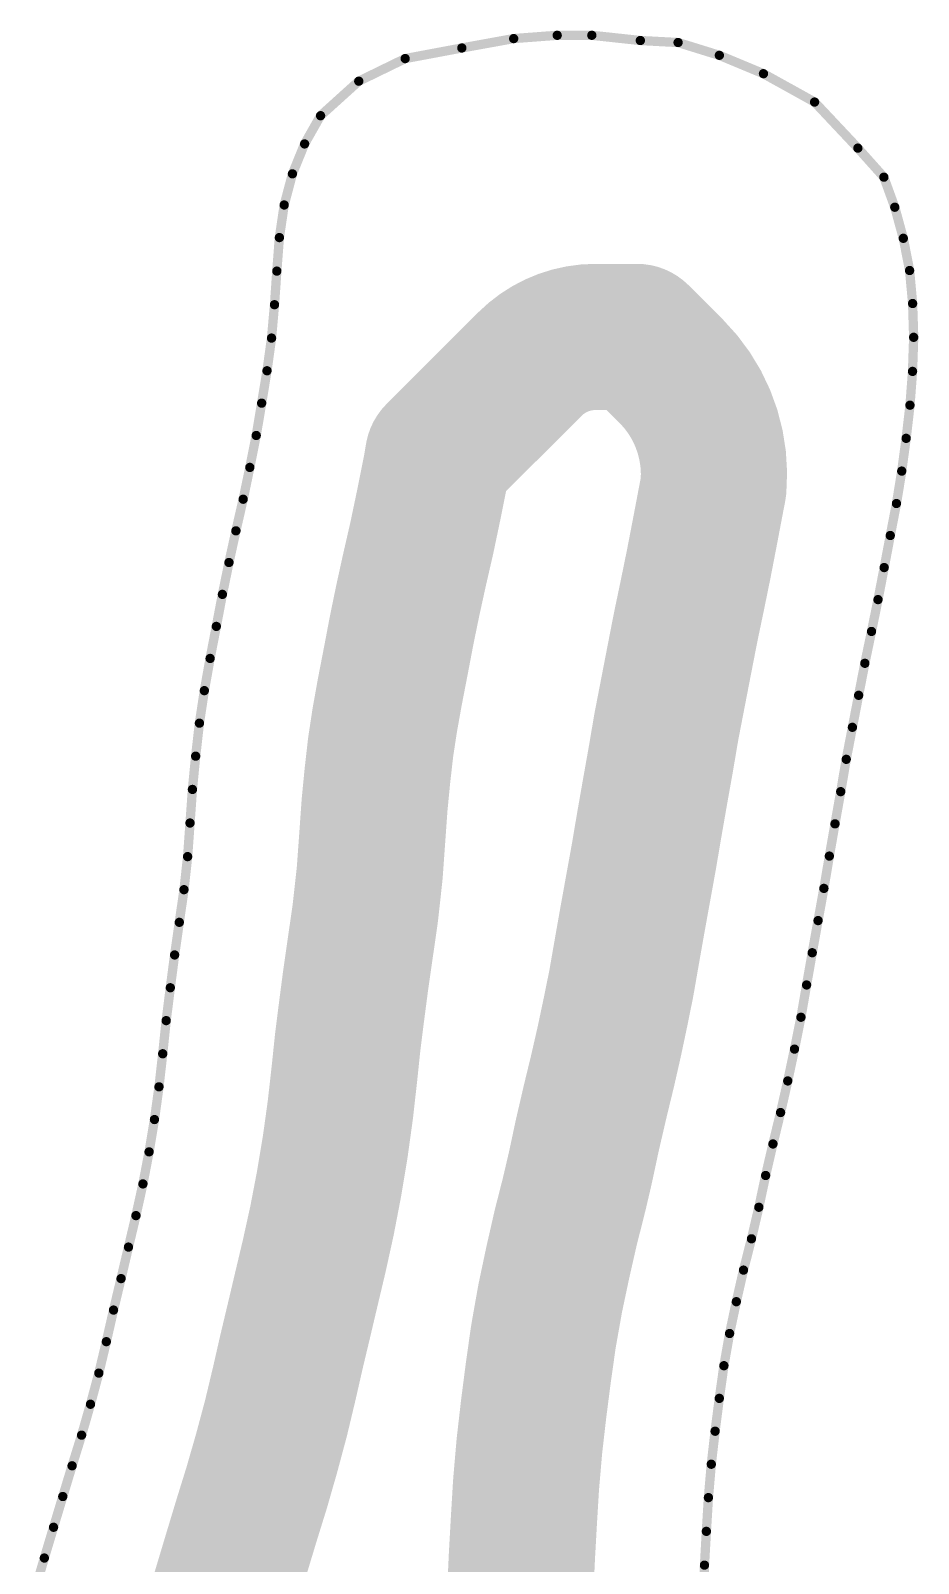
# Model space of a CAD drawing. Header units: inches. Extents: x 16 to 269, y 21 to 202.
# Drawn here: x 127.43 to 151.72, y 159.99 to 201.93 of the extents above; entities that cross this region are included whole.
import ezdxf

# ---------------------------------------------------------------- set-up
doc = ezdxf.new("R2010")
doc.units = ezdxf.units.IN
doc.layers.add('Edge-Cuts', color=9, linetype='Continuous')
doc.layers.add('F-Cu', color=1, linetype='Continuous')

msp = doc.modelspace()

# ---------------------------------------------------------------- linework, layer by layer
at = {"layer": 'Edge-Cuts', "const_width": 0.254}
for points in [[(139.2289316, 201.45473298), (140.64680278, 201.71190036)], [(140.64680278, 201.71190036), (141.83757764, 201.8017935)], [(141.83757764, 201.8017935), (142.78381146, 201.8017935)], [(142.78381146, 201.8017935), (144.11120022, 201.65885246)], [(144.11120022, 201.65885246), (145.14377626, 201.60397068)], [(145.14377626, 201.60397068), (146.2733422, 201.25351164)], [(137.67888136, 201.16394362), (139.2289316, 201.45473298)], [(146.2733422, 201.25351164), (147.47919958, 200.75094216)], [(136.40915568, 200.54566952), (137.67888136, 201.16394362)], [(135.36475086, 199.60180044), (136.40915568, 200.54566952)], [(147.47919958, 200.75094216), (148.87696412, 199.9752668)], [(148.87696412, 199.9752668), (150.06153122, 198.71503056)], [(134.9277083, 198.8291426), (135.36475086, 199.60180044)], [(134.59563886, 198.0109451), (134.9277083, 198.8291426)], [(150.06153122, 198.71503056), (150.77238832, 197.91957368)], [(134.36972618, 197.15844744), (134.59563886, 198.0109451)], [(150.77238832, 197.91957368), (151.0713387, 197.09723852)], [(134.2378443, 196.2669176), (134.36972618, 197.15844744)], [(151.0713387, 197.09723852), (151.30434814, 196.24740278)], [(134.16835498, 195.349368), (134.2378443, 196.2669176)], [(151.30434814, 196.24740278), (151.47703512, 195.3650398)], [(134.1041895, 194.4297483), (134.16835498, 195.349368)], [(151.47703512, 195.3650398), (151.55923968, 194.46197836)], [(134.02375786, 193.51663354), (134.1041895, 194.4297483)], [(151.55923968, 194.46197836), (151.58851318, 193.53821846)], [(133.8995671, 192.62184996), (134.02375786, 193.51663354)], [(151.55687494, 192.60499452), (151.58851318, 193.53821846)], [(133.75319706, 191.73623324), (133.8995671, 192.62184996)], [(151.48738562, 191.67975634), (151.55687494, 192.60499452)], [(133.60475438, 190.85150552), (133.75319706, 191.73623324)], [(151.3824125, 190.77284934), (151.48738562, 191.67975634)], [(133.4299973, 189.97771758), (133.60475438, 190.85150552)], [(151.26147294, 189.87688466), (151.3824125, 190.77284934)], [(133.24755164, 189.10718338), (133.4299973, 189.97771758)], [(151.11776228, 188.99008684), (151.26147294, 189.87688466)], [(133.04943418, 188.24285948), (133.24755164, 189.10718338)], [(150.94832904, 188.11423134), (151.11776228, 188.99008684)], [(132.85929994, 187.37557648), (133.04943418, 188.24285948)], [(150.78184982, 187.23689502), (150.94832904, 188.11423134)], [(132.67981084, 186.503564), (132.85929994, 187.37557648)], [(150.61271122, 186.36074234), (150.78184982, 187.23689502)], [(132.51303952, 185.62652232), (132.67981084, 186.503564)], [(150.4347004, 185.4881355), (150.61271122, 186.36074234)], [(132.3433091, 184.75036964), (132.51303952, 185.62652232)], [(150.25255192, 184.61730666), (150.4347004, 185.4881355)], [(132.1857021, 183.86948748), (132.3433091, 184.75036964)], [(150.08222968, 183.74174326), (150.25255192, 184.61730666)], [(132.05056648, 182.97913874), (132.1857021, 183.86948748)], [(149.91249926, 182.86588776), (150.08222968, 183.74174326)], [(131.94796064, 182.07548548), (132.05056648, 182.97913874)], [(149.74306348, 181.98973508), (149.91249926, 182.86588776)], [(131.85925114, 181.1659191), (131.94796064, 182.07548548)], [(149.59284788, 181.10559664), (149.74306348, 181.98973508)], [(131.79419666, 180.24689122), (131.85925114, 181.1659191)], [(149.4358327, 180.2244173), (149.59284788, 181.10559664)], [(131.72825572, 179.3278608), (131.79419666, 180.24689122)], [(149.28177408, 179.34205432), (149.4358327, 180.2244173)], [(131.62860644, 178.42302644), (131.72825572, 179.3278608)], [(149.1321503, 178.45791842), (149.28177408, 179.34205432)], [(131.50057012, 177.52972114), (131.62860644, 178.42302644)], [(148.97277038, 177.57762554), (149.1321503, 178.45791842)], [(131.37193944, 176.63671556), (131.50057012, 177.52972114)], [(148.8136851, 176.69733266), (148.97277038, 177.57762554)], [(131.2548429, 175.73897542), (131.37193944, 176.63671556)], [(148.65844284, 175.81526432), (148.8136851, 176.69733266)], [(131.14129474, 174.839757), (131.2548429, 175.73897542)], [(148.50497604, 174.9326067), (148.65844284, 175.81526432)], [(131.04667212, 173.93285254), (131.14129474, 174.839757)], [(148.32814886, 174.05970776), (148.50497604, 174.9326067)], [(130.94495274, 173.02860746), (131.04667212, 173.93285254)], [(148.14392774, 173.18976284), (148.32814886, 174.05970776)], [(147.94728856, 172.32484712), (148.14392774, 173.18976284)], [(130.82135126, 172.13352924), (130.94495274, 173.02860746)], [(147.73852596, 171.4652527), (147.94728856, 172.32484712)], [(130.67379758, 171.24850434), (130.82135126, 172.13352924)], [(147.53863558, 170.60181526), (147.73852596, 171.4652527)], [(130.50554544, 170.37205702), (130.67379758, 171.24850434)], [(147.35323082, 169.73246216), (147.53863558, 170.60181526)], [(130.31481938, 169.50477402), (130.50554544, 170.37205702)], [(147.15156498, 168.86961654), (147.35323082, 169.73246216)], [(130.11019698, 168.6431095), (130.31481938, 169.50477402)], [(129.90705286, 167.78115034), (130.11019698, 168.6431095)], [(146.93363806, 168.0135705), (147.15156498, 168.86961654)], [(129.70154146, 166.92008018), (129.90705286, 167.78115034)], [(146.73699888, 167.14894942), (146.93363806, 168.0135705)], [(129.50490228, 166.05516192), (129.70154146, 166.92008018)], [(146.5530724, 166.27870986), (146.73699888, 167.14894942)], [(129.29939342, 165.19408922), (129.50490228, 166.05516192)], [(146.39724086, 165.39723334), (146.5530724, 166.27870986)], [(129.07111346, 164.34248056), (129.29939342, 165.19408922)], [(146.2712721, 164.50304412), (146.39724086, 165.39723334)], [(128.82834534, 163.49678248), (129.07111346, 164.34248056)], [(146.15595102, 163.6047147), (146.2712721, 164.50304412)], [(128.56783532, 162.65848088), (128.82834534, 163.49678248)], [(146.05245618, 162.70135608), (146.15595102, 163.6047147)], [(128.3135356, 161.81751482), (128.56783532, 162.65848088)], [(145.97350536, 161.7876495), (146.05245618, 162.70135608)], [(128.06071416, 160.97595948), (128.3135356, 161.81751482)], [(145.91791492, 160.86448142), (145.97350536, 161.7876495)], [(127.809371, 160.13380978), (128.06071416, 160.97595948)], [(145.8661675, 159.93953788), (145.91791492, 160.86448142)], [(127.56187086, 159.29018434), (127.809371, 160.13380978)], [(145.82388158, 159.01104596), (145.8661675, 159.93953788)]]:
    msp.add_lwpolyline(points, dxfattribs=at)
at = {"layer": 'Edge-Cuts', "const_width": 0.127}
for points in [[(140.58330278, 201.71190036, 1), (140.71030278, 201.71190036, 1)], [(140.58330278, 201.71190036, 1), (140.71030278, 201.71190036, 1)], [(141.77407764, 201.8017935, 1), (141.90107764, 201.8017935, 1)], [(141.77407764, 201.8017935, 1), (141.90107764, 201.8017935, 1)], [(142.72031146, 201.8017935, 1), (142.84731146, 201.8017935, 1)], [(142.72031146, 201.8017935, 1), (142.84731146, 201.8017935, 1)], [(144.04770022, 201.65885246, 1), (144.17470022, 201.65885246, 1)], [(144.04770022, 201.65885246, 1), (144.17470022, 201.65885246, 1)], [(145.08027626, 201.60397068, 1), (145.20727626, 201.60397068, 1)], [(145.08027626, 201.60397068, 1), (145.20727626, 201.60397068, 1)], [(139.1654316, 201.45473298, 1), (139.2924316, 201.45473298, 1)], [(139.1654316, 201.45473298, 1), (139.2924316, 201.45473298, 1)], [(146.2098422, 201.25351164, 1), (146.3368422, 201.25351164, 1)], [(146.2098422, 201.25351164, 1), (146.3368422, 201.25351164, 1)], [(137.61538136, 201.16394362, 1), (137.74238136, 201.16394362, 1)], [(137.61538136, 201.16394362, 1), (137.74238136, 201.16394362, 1)], [(136.34565568, 200.54566952, 1), (136.47265568, 200.54566952, 1)], [(136.34565568, 200.54566952, 1), (136.47265568, 200.54566952, 1)], [(147.41569958, 200.75094216, 1), (147.54269958, 200.75094216, 1)], [(147.41569958, 200.75094216, 1), (147.54269958, 200.75094216, 1)], [(148.81346412, 199.9752668, 1), (148.94046412, 199.9752668, 1)], [(148.81346412, 199.9752668, 1), (148.94046412, 199.9752668, 1)], [(135.30125086, 199.60180044, 1), (135.42825086, 199.60180044, 1)], [(135.30125086, 199.60180044, 1), (135.42825086, 199.60180044, 1)], [(134.8642083, 198.8291426, 1), (134.9912083, 198.8291426, 1)], [(134.8642083, 198.8291426, 1), (134.9912083, 198.8291426, 1)], [(149.99803122, 198.71503056, 1), (150.12503122, 198.71503056, 1)], [(149.99803122, 198.71503056, 1), (150.12503122, 198.71503056, 1)], [(134.53213886, 198.0109451, 1), (134.65913886, 198.0109451, 1)], [(134.53213886, 198.0109451, 1), (134.65913886, 198.0109451, 1)], [(150.70888832, 197.91957368, 1), (150.83588832, 197.91957368, 1)], [(150.70888832, 197.91957368, 1), (150.83588832, 197.91957368, 1)], [(134.30622618, 197.15844744, 1), (134.43322618, 197.15844744, 1)], [(134.30622618, 197.15844744, 1), (134.43322618, 197.15844744, 1)], [(151.0078387, 197.09723852, 1), (151.1348387, 197.09723852, 1)], [(151.0078387, 197.09723852, 1), (151.1348387, 197.09723852, 1)], [(134.1743443, 196.2669176, 1), (134.3013443, 196.2669176, 1)], [(134.1743443, 196.2669176, 1), (134.3013443, 196.2669176, 1)], [(151.24084814, 196.24740278, 1), (151.36784814, 196.24740278, 1)], [(151.24084814, 196.24740278, 1), (151.36784814, 196.24740278, 1)], [(134.10485498, 195.349368, 1), (134.23185498, 195.349368, 1)], [(134.10485498, 195.349368, 1), (134.23185498, 195.349368, 1)], [(151.41353512, 195.3650398, 1), (151.54053512, 195.3650398, 1)], [(151.41353512, 195.3650398, 1), (151.54053512, 195.3650398, 1)], [(134.0406895, 194.4297483, 1), (134.1676895, 194.4297483, 1)], [(134.0406895, 194.4297483, 1), (134.1676895, 194.4297483, 1)], [(151.49573968, 194.46197836, 1), (151.62273968, 194.46197836, 1)], [(151.49573968, 194.46197836, 1), (151.62273968, 194.46197836, 1)], [(133.96025786, 193.51663354, 1), (134.08725786, 193.51663354, 1)], [(133.96025786, 193.51663354, 1), (134.08725786, 193.51663354, 1)], [(151.52501318, 193.53821846, 1), (151.65201318, 193.53821846, 1)], [(151.52501318, 193.53821846, 1), (151.65201318, 193.53821846, 1)], [(133.8360671, 192.62184996, 1), (133.9630671, 192.62184996, 1)], [(133.8360671, 192.62184996, 1), (133.9630671, 192.62184996, 1)], [(151.49337494, 192.60499452, 1), (151.62037494, 192.60499452, 1)], [(151.49337494, 192.60499452, 1), (151.62037494, 192.60499452, 1)], [(133.68969706, 191.73623324, 1), (133.81669706, 191.73623324, 1)], [(133.68969706, 191.73623324, 1), (133.81669706, 191.73623324, 1)], [(151.42388562, 191.67975634, 1), (151.55088562, 191.67975634, 1)], [(151.42388562, 191.67975634, 1), (151.55088562, 191.67975634, 1)], [(133.54125438, 190.85150552, 1), (133.66825438, 190.85150552, 1)], [(133.54125438, 190.85150552, 1), (133.66825438, 190.85150552, 1)], [(151.3189125, 190.77284934, 1), (151.4459125, 190.77284934, 1)], [(151.3189125, 190.77284934, 1), (151.4459125, 190.77284934, 1)], [(133.3664973, 189.97771758, 1), (133.4934973, 189.97771758, 1)], [(133.3664973, 189.97771758, 1), (133.4934973, 189.97771758, 1)], [(151.19797294, 189.87688466, 1), (151.32497294, 189.87688466, 1)], [(151.19797294, 189.87688466, 1), (151.32497294, 189.87688466, 1)], [(133.18405164, 189.10718338, 1), (133.31105164, 189.10718338, 1)], [(133.18405164, 189.10718338, 1), (133.31105164, 189.10718338, 1)], [(151.05426228, 188.99008684, 1), (151.18126228, 188.99008684, 1)], [(151.05426228, 188.99008684, 1), (151.18126228, 188.99008684, 1)], [(132.98593418, 188.24285948, 1), (133.11293418, 188.24285948, 1)], [(132.98593418, 188.24285948, 1), (133.11293418, 188.24285948, 1)], [(150.88482904, 188.11423134, 1), (151.01182904, 188.11423134, 1)], [(150.88482904, 188.11423134, 1), (151.01182904, 188.11423134, 1)], [(132.79579994, 187.37557648, 1), (132.92279994, 187.37557648, 1)], [(132.79579994, 187.37557648, 1), (132.92279994, 187.37557648, 1)], [(150.71834982, 187.23689502, 1), (150.84534982, 187.23689502, 1)], [(150.71834982, 187.23689502, 1), (150.84534982, 187.23689502, 1)], [(132.61631084, 186.503564, 1), (132.74331084, 186.503564, 1)], [(132.61631084, 186.503564, 1), (132.74331084, 186.503564, 1)], [(150.54921122, 186.36074234, 1), (150.67621122, 186.36074234, 1)], [(150.54921122, 186.36074234, 1), (150.67621122, 186.36074234, 1)], [(132.44953952, 185.62652232, 1), (132.57653952, 185.62652232, 1)], [(132.44953952, 185.62652232, 1), (132.57653952, 185.62652232, 1)], [(150.3712004, 185.4881355, 1), (150.4982004, 185.4881355, 1)], [(150.3712004, 185.4881355, 1), (150.4982004, 185.4881355, 1)], [(132.2798091, 184.75036964, 1), (132.4068091, 184.75036964, 1)], [(132.2798091, 184.75036964, 1), (132.4068091, 184.75036964, 1)], [(150.18905192, 184.61730666, 1), (150.31605192, 184.61730666, 1)], [(150.18905192, 184.61730666, 1), (150.31605192, 184.61730666, 1)], [(132.1222021, 183.86948748, 1), (132.2492021, 183.86948748, 1)], [(132.1222021, 183.86948748, 1), (132.2492021, 183.86948748, 1)], [(150.01872968, 183.74174326, 1), (150.14572968, 183.74174326, 1)], [(150.01872968, 183.74174326, 1), (150.14572968, 183.74174326, 1)], [(131.98706648, 182.97913874, 1), (132.11406648, 182.97913874, 1)], [(131.98706648, 182.97913874, 1), (132.11406648, 182.97913874, 1)], [(149.84899926, 182.86588776, 1), (149.97599926, 182.86588776, 1)], [(149.84899926, 182.86588776, 1), (149.97599926, 182.86588776, 1)], [(131.88446064, 182.07548548, 1), (132.01146064, 182.07548548, 1)], [(131.88446064, 182.07548548, 1), (132.01146064, 182.07548548, 1)], [(149.67956348, 181.98973508, 1), (149.80656348, 181.98973508, 1)], [(149.67956348, 181.98973508, 1), (149.80656348, 181.98973508, 1)], [(131.79575114, 181.1659191, 1), (131.92275114, 181.1659191, 1)], [(131.79575114, 181.1659191, 1), (131.92275114, 181.1659191, 1)], [(149.52934788, 181.10559664, 1), (149.65634788, 181.10559664, 1)], [(149.52934788, 181.10559664, 1), (149.65634788, 181.10559664, 1)], [(131.73069666, 180.24689122, 1), (131.85769666, 180.24689122, 1)], [(131.73069666, 180.24689122, 1), (131.85769666, 180.24689122, 1)], [(149.3723327, 180.2244173, 1), (149.4993327, 180.2244173, 1)], [(149.3723327, 180.2244173, 1), (149.4993327, 180.2244173, 1)], [(131.66475572, 179.3278608, 1), (131.79175572, 179.3278608, 1)], [(131.66475572, 179.3278608, 1), (131.79175572, 179.3278608, 1)], [(149.21827408, 179.34205432, 1), (149.34527408, 179.34205432, 1)], [(149.21827408, 179.34205432, 1), (149.34527408, 179.34205432, 1)], [(131.56510644, 178.42302644, 1), (131.69210644, 178.42302644, 1)], [(131.56510644, 178.42302644, 1), (131.69210644, 178.42302644, 1)], [(149.0686503, 178.45791842, 1), (149.1956503, 178.45791842, 1)], [(149.0686503, 178.45791842, 1), (149.1956503, 178.45791842, 1)], [(131.43707012, 177.52972114, 1), (131.56407012, 177.52972114, 1)], [(131.43707012, 177.52972114, 1), (131.56407012, 177.52972114, 1)], [(148.90927038, 177.57762554, 1), (149.03627038, 177.57762554, 1)], [(148.90927038, 177.57762554, 1), (149.03627038, 177.57762554, 1)], [(131.30843944, 176.63671556, 1), (131.43543944, 176.63671556, 1)], [(131.30843944, 176.63671556, 1), (131.43543944, 176.63671556, 1)], [(148.7501851, 176.69733266, 1), (148.8771851, 176.69733266, 1)], [(148.7501851, 176.69733266, 1), (148.8771851, 176.69733266, 1)], [(131.1913429, 175.73897542, 1), (131.3183429, 175.73897542, 1)], [(131.1913429, 175.73897542, 1), (131.3183429, 175.73897542, 1)], [(148.59494284, 175.81526432, 1), (148.72194284, 175.81526432, 1)], [(148.59494284, 175.81526432, 1), (148.72194284, 175.81526432, 1)], [(131.07779474, 174.839757, 1), (131.20479474, 174.839757, 1)], [(131.07779474, 174.839757, 1), (131.20479474, 174.839757, 1)], [(148.44147604, 174.9326067, 1), (148.56847604, 174.9326067, 1)], [(148.44147604, 174.9326067, 1), (148.56847604, 174.9326067, 1)], [(130.98317212, 173.93285254, 1), (131.11017212, 173.93285254, 1)], [(130.98317212, 173.93285254, 1), (131.11017212, 173.93285254, 1)], [(148.26464886, 174.05970776, 1), (148.39164886, 174.05970776, 1)], [(148.26464886, 174.05970776, 1), (148.39164886, 174.05970776, 1)], [(148.08042774, 173.18976284, 1), (148.20742774, 173.18976284, 1)], [(148.08042774, 173.18976284, 1), (148.20742774, 173.18976284, 1)], [(130.88145274, 173.02860746, 1), (131.00845274, 173.02860746, 1)], [(130.88145274, 173.02860746, 1), (131.00845274, 173.02860746, 1)], [(147.88378856, 172.32484712, 1), (148.01078856, 172.32484712, 1)], [(147.88378856, 172.32484712, 1), (148.01078856, 172.32484712, 1)], [(130.75785126, 172.13352924, 1), (130.88485126, 172.13352924, 1)], [(130.75785126, 172.13352924, 1), (130.88485126, 172.13352924, 1)], [(147.67502596, 171.4652527, 1), (147.80202596, 171.4652527, 1)], [(147.67502596, 171.4652527, 1), (147.80202596, 171.4652527, 1)], [(130.61029758, 171.24850434, 1), (130.73729758, 171.24850434, 1)], [(130.61029758, 171.24850434, 1), (130.73729758, 171.24850434, 1)], [(147.47513558, 170.60181526, 1), (147.60213558, 170.60181526, 1)], [(147.47513558, 170.60181526, 1), (147.60213558, 170.60181526, 1)], [(130.44204544, 170.37205702, 1), (130.56904544, 170.37205702, 1)], [(130.44204544, 170.37205702, 1), (130.56904544, 170.37205702, 1)], [(147.28973082, 169.73246216, 1), (147.41673082, 169.73246216, 1)], [(147.28973082, 169.73246216, 1), (147.41673082, 169.73246216, 1)], [(130.25131938, 169.50477402, 1), (130.37831938, 169.50477402, 1)], [(130.25131938, 169.50477402, 1), (130.37831938, 169.50477402, 1)], [(130.04669698, 168.6431095, 1), (130.17369698, 168.6431095, 1)], [(130.04669698, 168.6431095, 1), (130.17369698, 168.6431095, 1)], [(147.08806498, 168.86961654, 1), (147.21506498, 168.86961654, 1)], [(147.08806498, 168.86961654, 1), (147.21506498, 168.86961654, 1)], [(129.84355286, 167.78115034, 1), (129.97055286, 167.78115034, 1)], [(129.84355286, 167.78115034, 1), (129.97055286, 167.78115034, 1)], [(146.87013806, 168.0135705, 1), (146.99713806, 168.0135705, 1)], [(146.87013806, 168.0135705, 1), (146.99713806, 168.0135705, 1)], [(129.63804146, 166.92008018, 1), (129.76504146, 166.92008018, 1)], [(129.63804146, 166.92008018, 1), (129.76504146, 166.92008018, 1)], [(146.67349888, 167.14894942, 1), (146.80049888, 167.14894942, 1)], [(146.67349888, 167.14894942, 1), (146.80049888, 167.14894942, 1)], [(129.44140228, 166.05516192, 1), (129.56840228, 166.05516192, 1)], [(129.44140228, 166.05516192, 1), (129.56840228, 166.05516192, 1)], [(146.4895724, 166.27870986, 1), (146.6165724, 166.27870986, 1)], [(146.4895724, 166.27870986, 1), (146.6165724, 166.27870986, 1)], [(129.23589342, 165.19408922, 1), (129.36289342, 165.19408922, 1)], [(129.23589342, 165.19408922, 1), (129.36289342, 165.19408922, 1)], [(146.33374086, 165.39723334, 1), (146.46074086, 165.39723334, 1)], [(146.33374086, 165.39723334, 1), (146.46074086, 165.39723334, 1)], [(129.00761346, 164.34248056, 1), (129.13461346, 164.34248056, 1)], [(129.00761346, 164.34248056, 1), (129.13461346, 164.34248056, 1)], [(146.2077721, 164.50304412, 1), (146.3347721, 164.50304412, 1)], [(146.2077721, 164.50304412, 1), (146.3347721, 164.50304412, 1)], [(128.76484534, 163.49678248, 1), (128.89184534, 163.49678248, 1)], [(128.76484534, 163.49678248, 1), (128.89184534, 163.49678248, 1)], [(146.09245102, 163.6047147, 1), (146.21945102, 163.6047147, 1)], [(146.09245102, 163.6047147, 1), (146.21945102, 163.6047147, 1)], [(128.50433532, 162.65848088, 1), (128.63133532, 162.65848088, 1)], [(128.50433532, 162.65848088, 1), (128.63133532, 162.65848088, 1)], [(145.98895618, 162.70135608, 1), (146.11595618, 162.70135608, 1)], [(145.98895618, 162.70135608, 1), (146.11595618, 162.70135608, 1)], [(128.2500356, 161.81751482, 1), (128.3770356, 161.81751482, 1)], [(128.2500356, 161.81751482, 1), (128.3770356, 161.81751482, 1)], [(145.91000536, 161.7876495, 1), (146.03700536, 161.7876495, 1)], [(145.91000536, 161.7876495, 1), (146.03700536, 161.7876495, 1)], [(127.99721416, 160.97595948, 1), (128.12421416, 160.97595948, 1)], [(127.99721416, 160.97595948, 1), (128.12421416, 160.97595948, 1)], [(145.85441492, 160.86448142, 1), (145.98141492, 160.86448142, 1)], [(145.85441492, 160.86448142, 1), (145.98141492, 160.86448142, 1)], [(127.745871, 160.13380978, 1), (127.872871, 160.13380978, 1)], [(127.745871, 160.13380978, 1), (127.872871, 160.13380978, 1)], [(145.8026675, 159.93953788, 1), (145.9296675, 159.93953788, 1)], [(145.8026675, 159.93953788, 1), (145.9296675, 159.93953788, 1)]]:
    msp.add_lwpolyline(points, format="xyb", close=True, dxfattribs=at)
at = {"layer": 'F-Cu', "const_width": 3.99999962}
for points in [[(141.0891006, 192.80405178, -0.198912367379658), (142.88515238, 193.548)], [(144.95764252, 192.60835748, -0.2213657838839323), (146.11117082, 189.4351177)], [(138.5358164, 190.02416402, -0.0077909301381573), (138.50764526, 189.87092328)], [(138.33288818, 188.99714042, -0.0022988552781468), (138.32366544, 188.9520986)], [(146.0354458, 189.04345478, -0.0010390725381959), (146.03934978, 189.06386622)], [(138.14122232, 188.08157964, -0.0049102746097537), (138.12013524, 187.9856667)], [(145.87217968, 188.18306534, -0.0007785514361559), (145.8698378, 188.17083016)], [(137.92498958, 187.13363894, -0.0019563655126107), (137.93183742, 187.16418244)], [(145.71235018, 187.35503042, -0.0026337861407807), (145.70414598, 187.313697)], [(137.74537856, 186.312937, -0.0029669445972765), (137.755249, 186.35937074)], [(145.54006706, 186.50938314, -0.0012382972532943), (145.5360564, 186.48998008)], [(137.5793921, 185.50437372, -0.0035808946040663), (137.59051984, 185.5605763)], [(145.34420512, 185.57020036, -0.0037949035026616), (145.3592343, 185.64459442)], [(137.42501344, 184.69251098, -0.001086886269555), (137.42090626, 184.67116482)], [(145.17479474, 184.6993258, -0.0006858143747211), (145.17269162, 184.6885562)], [(137.25427972, 183.80908628, -0.0032335531096638), (137.26375646, 183.85994724)], [(137.1117908, 183.00531852, -0.0061434194046352), (137.12782074, 183.10229318)], [(144.8128295, 182.82199402, -0.0060686160391092), (144.83448046, 182.94141466)], [(136.99994444, 182.25047624, -0.0089661588400798), (137.01880394, 182.39267814)], [(144.66955826, 181.97876482, -0.0020100244294843), (144.66404392, 181.94708086)], [(136.91777544, 181.52289578, -0.0034980395421973), (136.92365046, 181.5785548)], [(144.5951515, 181.56044714, -0.0002660081424703), (144.59440728, 181.55625614)], [(144.51035614, 181.0843851, -0.0009935590497394), (144.51381308, 181.10395326)], [(136.8386138, 180.69781488, -0.0061219092333929), (136.84682816, 180.79541692)], [(144.35145628, 180.1738205, -0.0016183110870961), (144.35694268, 180.20571782)], [(144.21086728, 179.34309318, -0.0028668686060279), (144.20295518, 179.29791166)], [(136.71542126, 178.9700256, -0.0095156636441195), (136.69819244, 178.78051112)], [(144.05355238, 178.47272154, -0.0008205517350304), (144.05120542, 178.4598031)], [(136.5985457, 177.87568692, -0.0081681679969991), (136.57801234, 177.71362984)], [(143.8887267, 177.56026464, -0.001586156991643), (143.89429946, 177.59149394)], [(136.44997856, 176.82033216, -0.0001752587687174), (136.44948072, 176.81686252)], [(143.73487636, 176.68612872, -0.0007683500055213), (143.73274022, 176.67402308)], [(136.32234102, 175.93186048, -0.0031602526258261), (136.3292168, 175.98195436)], [(143.58191756, 175.81379366, -0.0006862439987935), (143.57975348, 175.80302914)], [(136.21333692, 175.09595664, -0.0008164328786299), (136.21500062, 175.10891318)], [(143.4355653, 175.0912551, -0.0022017892408628), (143.42841774, 175.05675936)], [(136.10452078, 174.22731728, -0.0049871729427228), (136.1136597, 174.3065856)], [(143.2662743, 174.29106874, -0.0037179427687455), (143.25351842, 174.23296624)], [(136.01966446, 173.41399658, -0.0020156885461736), (136.01532106, 173.37391792)], [(143.0863788, 173.49780388, -0.0036710558277684), (143.07293712, 173.44062594)], [(143.12788494, 173.68037146, -0.0004455765458898), (143.1263076, 173.67341948)], [(135.91360168, 172.46968046, -0.0063009474743501), (135.8979375, 172.34464388)], [(142.8673673, 172.59294666, -0.0029745286830352), (142.88112902, 172.6508231)], [(142.64861742, 171.644691, -0.0043454854270247), (142.667482, 171.729527)], [(135.77433856, 171.44957074, -0.0069960882284331), (135.75326164, 171.3112525)], [(135.6057105, 170.42624284, -0.0061157824178862), (135.5841205, 170.30585192)], [(135.41664052, 169.43343558, -0.006905673061442), (135.3888453, 169.29815518)], [(142.05774738, 169.12061934, -0.0065049831523238), (142.08819944, 169.24709864)], [(135.19811924, 168.43087472, -0.0042508084560158), (135.17915306, 168.34800214)], [(141.84432642, 168.17930042, -0.0041694754610548), (141.86219024, 168.26075314)], [(141.62942972, 167.14912468, -0.0085534978865863), (141.6620865, 167.31703646)], [(134.77273274, 166.63005536, -0.0004962860892487), (134.77043912, 166.62039828)], [(141.44614078, 166.09470972, -0.0090318235461297), (141.47456338, 166.27308122)], [(134.56669556, 165.76580004, -0.0025210232699895), (134.57584718, 165.80508368)], [(134.38047292, 164.94670338, -0.0026838371329236), (134.36829362, 164.89442764)], [(141.31198052, 165.1396748, -0.00336938102073), (141.32101022, 165.20645394)], [(141.18845778, 164.1738144, -0.0034013980612092), (141.19665944, 164.24134538)], [(134.16485486, 164.04206968, -0.0075574284486146), (134.12781404, 163.89553962)], [(141.07116312, 163.1333161, -0.0068929607943635), (141.08496294, 163.2704761)], [(133.90060088, 163.04790606, -0.004411843211637), (133.87700428, 162.96288464)], [(133.63423616, 162.1171891, -0.0056234749445398), (133.60199086, 162.00944484)], [(140.98236218, 162.08492602, -0.0066387468610666), (140.99201672, 162.21734384)], [(140.9258802, 161.14636554, -0.0010973421426825), (140.92716544, 161.16827558)], [(140.87122956, 160.16421612, -0.0029596519838772), (140.87423946, 160.22333208)], [(140.83428018, 159.35294266, -0.0063634278421578), (140.82835436, 159.25130456)], [(132.6019192, 158.70843798, -0.0008617020830649), (132.6058308, 158.72165868)], [(140.77673902, 158.52520238, -0.0043974705346906), (140.77113324, 158.4550679)]]:
    msp.add_lwpolyline(points, format="xyb", dxfattribs=at)
for points in [[(142.88515238, 193.548), (144.018, 193.548)], [(144.018, 193.548), (144.95763998, 192.60835748)], [(138.58150084, 190.29645202), (141.0891006, 192.80405178)], [(138.5358164, 190.02416402), (138.58150084, 190.29645202)], [(138.33288818, 188.99714042), (138.50764272, 189.87092328)], [(146.03934978, 189.06386622), (146.11116828, 189.435105)], [(146.11116828, 189.435105), (146.11117082, 189.4351177)], [(146.11116828, 189.435105), (146.11116828, 189.43510754)], [(138.14121978, 188.08157964), (138.3236629, 188.9520986)], [(145.87217714, 188.18306534), (146.0354458, 189.04345478)], [(145.71235018, 187.35503042), (145.8698378, 188.17083016)], [(137.93183742, 187.16418244), (138.12013524, 187.9856667)], [(145.63487764, 186.97415234), (145.70414344, 187.313697)], [(137.75524646, 186.35937074), (137.92498958, 187.13363894)], [(145.54006452, 186.50938314), (145.6348751, 186.97413964)], [(137.5905173, 185.5605763), (137.74537856, 186.312937)], [(145.3592343, 185.64459442), (145.5360564, 186.48998008)], [(137.42501344, 184.69251098), (137.57938956, 185.50437372)], [(145.17479474, 184.6993258), (145.34420512, 185.57020036)], [(137.26375646, 183.85994724), (137.42090626, 184.67116482)], [(145.00346158, 183.81522292), (145.17269162, 184.6885562)], [(137.12782074, 183.10229318), (137.25427972, 183.80908628)], [(144.83448046, 182.94141466), (145.00346158, 183.81522292)], [(137.0188014, 182.39267814), (137.11178826, 183.00531852)], [(144.66955572, 181.97876482), (144.81282696, 182.82199402)], [(136.92364792, 181.5785548), (136.9999419, 182.25047624)], [(144.59519468, 181.56069352), (144.66404138, 181.94708086)], [(136.84682562, 180.79541692), (136.91777544, 181.52289578)], [(144.51381054, 181.10395326), (144.59440728, 181.55625614)], [(144.5951515, 181.56044714), (144.59519468, 181.56069352)], [(144.59519214, 181.56068082), (144.59519468, 181.56069352)], [(144.35694268, 180.20571782), (144.5103536, 181.0843851)], [(136.7813622, 179.88905602), (136.83860872, 180.69775138)], [(136.83860872, 180.69775138), (136.8386138, 180.69781488)], [(144.21086728, 179.34309318), (144.35145374, 180.1738205)], [(136.71542126, 178.9700256), (136.7813622, 179.88905602)], [(144.05358032, 178.47287394), (144.20295264, 179.29791166)], [(136.59854316, 177.87568692), (136.69819244, 178.78051112)], [(143.89429946, 177.59149394), (144.05120542, 178.4598031)], [(144.05355238, 178.47272154), (144.05358032, 178.47287394)], [(136.44997602, 176.82033216), (136.57605654, 177.69999004)], [(136.57605654, 177.69999004), (136.57801234, 177.71362984)], [(143.73487636, 176.68612872), (143.88872416, 177.56026464)], [(136.32921426, 175.98195436), (136.44947818, 176.81686252)], [(143.59153908, 175.86184792), (143.73270466, 176.6738148)], [(143.73270466, 176.6738148), (143.73274022, 176.67402308)], [(143.73270466, 176.6738148), (143.73271482, 176.6738783)], [(136.21500316, 175.10893096), (136.32233848, 175.93186048)], [(143.58195058, 175.81395368), (143.59153908, 175.86184792)], [(143.4355653, 175.0912551), (143.57975348, 175.80302914)], [(143.58191756, 175.81379366), (143.58195058, 175.81395368)], [(136.11368256, 174.30676594), (136.21333692, 175.09595664)], [(136.21500062, 175.10891318), (136.21500316, 175.10893096)], [(143.2662743, 174.29106874), (143.42841774, 175.05675936)], [(136.01966446, 173.41399658), (136.10452078, 174.22731728)], [(136.1136597, 174.3065856), (136.11368256, 174.30676594)], [(143.12788494, 173.68037146), (143.25351842, 174.23296624)], [(135.91360168, 172.46968046), (136.01531852, 173.37391792)], [(142.88112902, 172.6508231), (143.07293712, 173.44062594)], [(143.08637626, 173.49780388), (143.12630506, 173.67341948)], [(142.66747946, 171.729527), (142.8673673, 172.59294666)], [(135.77433602, 171.44957074), (135.8979375, 172.34464388)], [(142.47337012, 170.8229756), (142.64861488, 171.644691)], [(135.60570796, 170.42624284), (135.7532591, 171.3112525)], [(142.29398516, 170.05546126), (142.47337012, 170.8229756)], [(135.41664052, 169.43343558), (135.5841205, 170.30585192)], [(142.08819944, 169.24709864), (142.29398516, 170.05546126)], [(135.1981167, 168.43087472), (135.38884276, 169.29815518)], [(142.0350347, 169.02076432), (142.05774484, 169.12061934)], [(141.8621877, 168.26075314), (142.0350347, 169.02076432)], [(134.97582352, 167.491791), (135.17915306, 168.34800214)], [(141.66208396, 167.31703646), (141.84428832, 168.17912262)], [(141.84428832, 168.17912262), (141.84432642, 168.17930042)], [(134.77273274, 166.63005536), (134.97582352, 167.491791)], [(141.47456084, 166.27308122), (141.62942972, 167.14912468)], [(134.57584718, 165.80508368), (134.77043912, 166.62039828)], [(134.38047292, 164.94670338), (134.56669302, 165.76580004)], [(141.32101022, 165.20645394), (141.44613824, 166.09470972)], [(141.1966569, 164.24134538), (141.31198052, 165.1396748)], [(134.16485486, 164.04206968), (134.36829108, 164.89442764)], [(141.08496294, 163.2704761), (141.18845524, 164.1738144)], [(133.90060088, 163.04790606), (134.1278115, 163.89553962)], [(133.63423616, 162.1171891), (133.87700428, 162.96288464)], [(140.99201418, 162.21734384), (141.07116058, 163.1333161)], [(133.34825756, 161.19294406), (133.60199086, 162.00944484)], [(140.9271629, 161.16827558), (140.98236218, 162.08492602)], [(133.10079806, 160.37460432), (133.34825756, 161.19294406)], [(140.87547898, 160.24554946), (140.92587766, 161.14632998)], [(140.92587766, 161.14632998), (140.9258802, 161.14636554)], [(132.84983336, 159.53920848), (133.10079806, 160.37460432)], [(140.83428018, 159.35294266), (140.87122956, 160.16421612)], [(140.87423946, 160.22333208), (140.87547898, 160.24554946)], [(132.6058308, 158.72165868), (132.84983336, 159.53920848)], [(140.77673902, 158.52520238), (140.82835436, 159.25130456)], [(132.3647975, 157.9001922), (132.6019192, 158.70843798)], [(140.69748086, 157.62548612), (140.77113324, 158.4550679)]]:
    msp.add_lwpolyline(points, dxfattribs=at)
at = {"layer": 'F-Cu', "const_width": 1.99999854}
for points in [[(141.88515184, 193.548, 1), (143.88515292, 193.548, 1)], [(141.88515184, 193.548, 1), (143.88515292, 193.548, 1)], [(143.01799946, 193.548, 1), (145.01800054, 193.548, 1)], [(143.01799946, 193.548, 1), (145.01800054, 193.548, 1)], [(140.08910006, 192.80405178, 1), (142.08910114, 192.80405178, 1)], [(140.08910006, 192.80405178, 1), (142.08910114, 192.80405178, 1)], [(143.95763944, 192.60835748, 1), (145.95764052, 192.60835748, 1)], [(143.95764198, 192.60835748, 1), (145.95764306, 192.60835748, 1)], [(137.5815003, 190.29645202, 1), (139.58150138, 190.29645202, 1)], [(137.5815003, 190.29645202, 1), (139.58150138, 190.29645202, 1)], [(137.50764218, 189.87092328, 1), (139.50764326, 189.87092328, 1)], [(137.50764472, 189.87092328, 1), (139.5076458, 189.87092328, 1)], [(137.53581586, 190.02416402, 1), (139.53581694, 190.02416402, 1)], [(137.53581586, 190.02416402, 1), (139.53581694, 190.02416402, 1)], [(145.11116774, 189.43510754, 1), (147.11116882, 189.43510754, 1)], [(145.11116774, 189.435105, 1), (147.11116882, 189.435105, 1)], [(145.11116774, 189.435105, 1), (147.11116882, 189.435105, 1)], [(145.11116774, 189.435105, 1), (147.11116882, 189.435105, 1)], [(145.11117028, 189.4351177, 1), (147.11117136, 189.4351177, 1)], [(145.11117028, 189.4351177, 1), (147.11117136, 189.4351177, 1)], [(137.32366236, 188.9520986, 1), (139.32366344, 188.9520986, 1)], [(137.3236649, 188.9520986, 1), (139.32366598, 188.9520986, 1)], [(137.33288764, 188.99714042, 1), (139.33288872, 188.99714042, 1)], [(137.33288764, 188.99714042, 1), (139.33288872, 188.99714042, 1)], [(145.03544526, 189.04345478, 1), (147.03544634, 189.04345478, 1)], [(145.03544526, 189.04345478, 1), (147.03544634, 189.04345478, 1)], [(145.03934924, 189.06386622, 1), (147.03935032, 189.06386622, 1)], [(145.03934924, 189.06386622, 1), (147.03935032, 189.06386622, 1)], [(137.14121924, 188.08157964, 1), (139.14122032, 188.08157964, 1)], [(137.14122178, 188.08157964, 1), (139.14122286, 188.08157964, 1)], [(144.86983726, 188.17083016, 1), (146.86983834, 188.17083016, 1)], [(144.86983726, 188.17083016, 1), (146.86983834, 188.17083016, 1)], [(144.8721766, 188.18306534, 1), (146.87217768, 188.18306534, 1)], [(144.87217914, 188.18306534, 1), (146.87218022, 188.18306534, 1)], [(137.1201347, 187.9856667, 1), (139.12013578, 187.9856667, 1)], [(137.1201347, 187.9856667, 1), (139.12013578, 187.9856667, 1)], [(136.93183688, 187.16418244, 1), (138.93183796, 187.16418244, 1)], [(136.93183688, 187.16418244, 1), (138.93183796, 187.16418244, 1)], [(144.7041429, 187.313697, 1), (146.70414398, 187.313697, 1)], [(144.70414544, 187.313697, 1), (146.70414652, 187.313697, 1)], [(144.71234964, 187.35503042, 1), (146.71235072, 187.35503042, 1)], [(144.71234964, 187.35503042, 1), (146.71235072, 187.35503042, 1)], [(136.92498904, 187.13363894, 1), (138.92499012, 187.13363894, 1)], [(136.92498904, 187.13363894, 1), (138.92499012, 187.13363894, 1)], [(144.63487456, 186.97413964, 1), (146.63487564, 186.97413964, 1)], [(144.6348771, 186.97415234, 1), (146.63487818, 186.97415234, 1)], [(136.74537802, 186.312937, 1), (138.7453791, 186.312937, 1)], [(136.74537802, 186.312937, 1), (138.7453791, 186.312937, 1)], [(136.75524592, 186.35937074, 1), (138.755247, 186.35937074, 1)], [(136.75524846, 186.35937074, 1), (138.75524954, 186.35937074, 1)], [(144.53605586, 186.48998008, 1), (146.53605694, 186.48998008, 1)], [(144.53605586, 186.48998008, 1), (146.53605694, 186.48998008, 1)], [(144.54006398, 186.50938314, 1), (146.54006506, 186.50938314, 1)], [(144.54006652, 186.50938314, 1), (146.5400676, 186.50938314, 1)], [(136.57938902, 185.50437372, 1), (138.5793901, 185.50437372, 1)], [(136.57939156, 185.50437372, 1), (138.57939264, 185.50437372, 1)], [(136.59051676, 185.5605763, 1), (138.59051784, 185.5605763, 1)], [(136.5905193, 185.5605763, 1), (138.59052038, 185.5605763, 1)], [(144.34420458, 185.57020036, 1), (146.34420566, 185.57020036, 1)], [(144.34420458, 185.57020036, 1), (146.34420566, 185.57020036, 1)], [(144.35923376, 185.64459442, 1), (146.35923484, 185.64459442, 1)], [(144.35923376, 185.64459442, 1), (146.35923484, 185.64459442, 1)], [(136.42090572, 184.67116482, 1), (138.4209068, 184.67116482, 1)], [(136.42090572, 184.67116482, 1), (138.4209068, 184.67116482, 1)], [(136.4250129, 184.69251098, 1), (138.42501398, 184.69251098, 1)], [(136.4250129, 184.69251098, 1), (138.42501398, 184.69251098, 1)], [(144.17269108, 184.6885562, 1), (146.17269216, 184.6885562, 1)], [(144.17269108, 184.6885562, 1), (146.17269216, 184.6885562, 1)], [(144.1747942, 184.6993258, 1), (146.17479528, 184.6993258, 1)], [(144.1747942, 184.6993258, 1), (146.17479528, 184.6993258, 1)], [(136.25427918, 183.80908628, 1), (138.25428026, 183.80908628, 1)], [(136.25427918, 183.80908628, 1), (138.25428026, 183.80908628, 1)], [(136.26375592, 183.85994724, 1), (138.263757, 183.85994724, 1)], [(136.26375592, 183.85994724, 1), (138.263757, 183.85994724, 1)], [(144.00346104, 183.81522292, 1), (146.00346212, 183.81522292, 1)], [(144.00346104, 183.81522292, 1), (146.00346212, 183.81522292, 1)], [(136.11178772, 183.00531852, 1), (138.1117888, 183.00531852, 1)], [(136.11179026, 183.00531852, 1), (138.11179134, 183.00531852, 1)], [(136.1278202, 183.10229318, 1), (138.12782128, 183.10229318, 1)], [(136.1278202, 183.10229318, 1), (138.12782128, 183.10229318, 1)], [(143.81282642, 182.82199402, 1), (145.8128275, 182.82199402, 1)], [(143.81282896, 182.82199402, 1), (145.81283004, 182.82199402, 1)], [(143.83447992, 182.94141466, 1), (145.834481, 182.94141466, 1)], [(143.83447992, 182.94141466, 1), (145.834481, 182.94141466, 1)], [(135.99994136, 182.25047624, 1), (137.99994244, 182.25047624, 1)], [(135.9999439, 182.25047624, 1), (137.99994498, 182.25047624, 1)], [(136.01880086, 182.39267814, 1), (138.01880194, 182.39267814, 1)], [(136.0188034, 182.39267814, 1), (138.01880448, 182.39267814, 1)], [(143.66404084, 181.94708086, 1), (145.66404192, 181.94708086, 1)], [(143.66404338, 181.94708086, 1), (145.66404446, 181.94708086, 1)], [(143.66955518, 181.97876482, 1), (145.66955626, 181.97876482, 1)], [(143.66955772, 181.97876482, 1), (145.6695588, 181.97876482, 1)], [(135.9177749, 181.52289578, 1), (137.91777598, 181.52289578, 1)], [(135.9177749, 181.52289578, 1), (137.91777598, 181.52289578, 1)], [(135.92364738, 181.5785548, 1), (137.92364846, 181.5785548, 1)], [(135.92364992, 181.5785548, 1), (137.923651, 181.5785548, 1)], [(143.59440674, 181.55625614, 1), (145.59440782, 181.55625614, 1)], [(143.59440674, 181.55625614, 1), (145.59440782, 181.55625614, 1)], [(143.59515096, 181.56044714, 1), (145.59515204, 181.56044714, 1)], [(143.59515096, 181.56044714, 1), (145.59515204, 181.56044714, 1)], [(143.5951916, 181.56068082, 1), (145.59519268, 181.56068082, 1)], [(143.59519414, 181.56069352, 1), (145.59519522, 181.56069352, 1)], [(143.59519414, 181.56069352, 1), (145.59519522, 181.56069352, 1)], [(143.59519414, 181.56069352, 1), (145.59519522, 181.56069352, 1)], [(143.51035306, 181.0843851, 1), (145.51035414, 181.0843851, 1)], [(143.5103556, 181.0843851, 1), (145.51035668, 181.0843851, 1)], [(143.51381, 181.10395326, 1), (145.51381108, 181.10395326, 1)], [(143.51381254, 181.10395326, 1), (145.51381362, 181.10395326, 1)], [(135.83860818, 180.69775138, 1), (137.83860926, 180.69775138, 1)], [(135.83860818, 180.69775138, 1), (137.83860926, 180.69775138, 1)], [(135.83861326, 180.69781488, 1), (137.83861434, 180.69781488, 1)], [(135.83861326, 180.69781488, 1), (137.83861434, 180.69781488, 1)], [(135.84682508, 180.79541692, 1), (137.84682616, 180.79541692, 1)], [(135.84682762, 180.79541692, 1), (137.8468287, 180.79541692, 1)], [(143.3514532, 180.1738205, 1), (145.35145428, 180.1738205, 1)], [(143.35145574, 180.1738205, 1), (145.35145682, 180.1738205, 1)], [(143.35694214, 180.20571782, 1), (145.35694322, 180.20571782, 1)], [(143.35694214, 180.20571782, 1), (145.35694322, 180.20571782, 1)], [(135.78136166, 179.88905602, 1), (137.78136274, 179.88905602, 1)], [(135.78136166, 179.88905602, 1), (137.78136274, 179.88905602, 1)], [(143.2029521, 179.29791166, 1), (145.20295318, 179.29791166, 1)], [(143.20295464, 179.29791166, 1), (145.20295572, 179.29791166, 1)], [(143.21086674, 179.34309318, 1), (145.21086782, 179.34309318, 1)], [(143.21086674, 179.34309318, 1), (145.21086782, 179.34309318, 1)], [(135.6981919, 178.78051112, 1), (137.69819298, 178.78051112, 1)], [(135.6981919, 178.78051112, 1), (137.69819298, 178.78051112, 1)], [(135.71542072, 178.9700256, 1), (137.7154218, 178.9700256, 1)], [(135.71542072, 178.9700256, 1), (137.7154218, 178.9700256, 1)], [(143.05120488, 178.4598031, 1), (145.05120596, 178.4598031, 1)], [(143.05120488, 178.4598031, 1), (145.05120596, 178.4598031, 1)], [(143.05355184, 178.47272154, 1), (145.05355292, 178.47272154, 1)], [(143.05355184, 178.47272154, 1), (145.05355292, 178.47272154, 1)], [(143.05357978, 178.47287394, 1), (145.05358086, 178.47287394, 1)], [(143.05357978, 178.47287394, 1), (145.05358086, 178.47287394, 1)], [(135.576056, 177.69999004, 1), (137.57605708, 177.69999004, 1)], [(135.576056, 177.69999004, 1), (137.57605708, 177.69999004, 1)], [(135.5780118, 177.71362984, 1), (137.57801288, 177.71362984, 1)], [(135.5780118, 177.71362984, 1), (137.57801288, 177.71362984, 1)], [(135.59854262, 177.87568692, 1), (137.5985437, 177.87568692, 1)], [(135.59854516, 177.87568692, 1), (137.59854624, 177.87568692, 1)], [(142.88872362, 177.56026464, 1), (144.8887247, 177.56026464, 1)], [(142.88872616, 177.56026464, 1), (144.88872724, 177.56026464, 1)], [(142.89429892, 177.59149394, 1), (144.8943, 177.59149394, 1)], [(142.89429892, 177.59149394, 1), (144.8943, 177.59149394, 1)], [(135.44947764, 176.81686252, 1), (137.44947872, 176.81686252, 1)], [(135.44948018, 176.81686252, 1), (137.44948126, 176.81686252, 1)], [(135.44997548, 176.82033216, 1), (137.44997656, 176.82033216, 1)], [(135.44997802, 176.82033216, 1), (137.4499791, 176.82033216, 1)], [(142.73270412, 176.6738148, 1), (144.7327052, 176.6738148, 1)], [(142.73270412, 176.6738148, 1), (144.7327052, 176.6738148, 1)], [(142.73270412, 176.6738148, 1), (144.7327052, 176.6738148, 1)], [(142.73271428, 176.6738783, 1), (144.73271536, 176.6738783, 1)], [(142.73273968, 176.67402308, 1), (144.73274076, 176.67402308, 1)], [(142.73273968, 176.67402308, 1), (144.73274076, 176.67402308, 1)], [(142.73487582, 176.68612872, 1), (144.7348769, 176.68612872, 1)], [(142.73487582, 176.68612872, 1), (144.7348769, 176.68612872, 1)], [(135.32233794, 175.93186048, 1), (137.32233902, 175.93186048, 1)], [(135.32234048, 175.93186048, 1), (137.32234156, 175.93186048, 1)], [(135.32921372, 175.98195436, 1), (137.3292148, 175.98195436, 1)], [(135.32921626, 175.98195436, 1), (137.32921734, 175.98195436, 1)], [(142.59153854, 175.86184792, 1), (144.59153962, 175.86184792, 1)], [(142.59153854, 175.86184792, 1), (144.59153962, 175.86184792, 1)], [(142.57975294, 175.80302914, 1), (144.57975402, 175.80302914, 1)], [(142.57975294, 175.80302914, 1), (144.57975402, 175.80302914, 1)], [(142.58191702, 175.81379366, 1), (144.5819181, 175.81379366, 1)], [(142.58191702, 175.81379366, 1), (144.5819181, 175.81379366, 1)], [(142.58195004, 175.81395368, 1), (144.58195112, 175.81395368, 1)], [(142.58195004, 175.81395368, 1), (144.58195112, 175.81395368, 1)], [(135.21333638, 175.09595664, 1), (137.21333746, 175.09595664, 1)], [(135.21333638, 175.09595664, 1), (137.21333746, 175.09595664, 1)], [(135.21500008, 175.10891318, 1), (137.21500116, 175.10891318, 1)], [(135.21500008, 175.10891318, 1), (137.21500116, 175.10891318, 1)], [(135.21500262, 175.10893096, 1), (137.2150037, 175.10893096, 1)], [(135.21500262, 175.10893096, 1), (137.2150037, 175.10893096, 1)], [(142.4284172, 175.05675936, 1), (144.42841828, 175.05675936, 1)], [(142.4284172, 175.05675936, 1), (144.42841828, 175.05675936, 1)], [(142.43556476, 175.0912551, 1), (144.43556584, 175.0912551, 1)], [(142.43556476, 175.0912551, 1), (144.43556584, 175.0912551, 1)], [(135.10452024, 174.22731728, 1), (137.10452132, 174.22731728, 1)], [(135.10452024, 174.22731728, 1), (137.10452132, 174.22731728, 1)], [(135.11365916, 174.3065856, 1), (137.11366024, 174.3065856, 1)], [(135.11365916, 174.3065856, 1), (137.11366024, 174.3065856, 1)], [(135.11368202, 174.30676594, 1), (137.1136831, 174.30676594, 1)], [(135.11368202, 174.30676594, 1), (137.1136831, 174.30676594, 1)], [(142.25351788, 174.23296624, 1), (144.25351896, 174.23296624, 1)], [(142.25351788, 174.23296624, 1), (144.25351896, 174.23296624, 1)], [(142.26627376, 174.29106874, 1), (144.26627484, 174.29106874, 1)], [(142.26627376, 174.29106874, 1), (144.26627484, 174.29106874, 1)], [(135.01531798, 173.37391792, 1), (137.01531906, 173.37391792, 1)], [(135.01532052, 173.37391792, 1), (137.0153216, 173.37391792, 1)], [(135.01966392, 173.41399658, 1), (137.019665, 173.41399658, 1)], [(135.01966392, 173.41399658, 1), (137.019665, 173.41399658, 1)], [(142.07293658, 173.44062594, 1), (144.07293766, 173.44062594, 1)], [(142.07293658, 173.44062594, 1), (144.07293766, 173.44062594, 1)], [(142.08637572, 173.49780388, 1), (144.0863768, 173.49780388, 1)], [(142.08637826, 173.49780388, 1), (144.08637934, 173.49780388, 1)], [(142.12630452, 173.67341948, 1), (144.1263056, 173.67341948, 1)], [(142.12630706, 173.67341948, 1), (144.12630814, 173.67341948, 1)], [(142.1278844, 173.68037146, 1), (144.12788548, 173.68037146, 1)], [(142.1278844, 173.68037146, 1), (144.12788548, 173.68037146, 1)], [(134.91360114, 172.46968046, 1), (136.91360222, 172.46968046, 1)], [(134.91360114, 172.46968046, 1), (136.91360222, 172.46968046, 1)], [(141.86736676, 172.59294666, 1), (143.86736784, 172.59294666, 1)], [(141.86736676, 172.59294666, 1), (143.86736784, 172.59294666, 1)], [(141.88112848, 172.6508231, 1), (143.88112956, 172.6508231, 1)], [(141.88112848, 172.6508231, 1), (143.88112956, 172.6508231, 1)], [(134.89793696, 172.34464388, 1), (136.89793804, 172.34464388, 1)], [(134.89793696, 172.34464388, 1), (136.89793804, 172.34464388, 1)], [(141.64861434, 171.644691, 1), (143.64861542, 171.644691, 1)], [(141.64861688, 171.644691, 1), (143.64861796, 171.644691, 1)], [(141.66747892, 171.729527, 1), (143.66748, 171.729527, 1)], [(141.66748146, 171.729527, 1), (143.66748254, 171.729527, 1)], [(134.75325856, 171.3112525, 1), (136.75325964, 171.3112525, 1)], [(134.7532611, 171.3112525, 1), (136.75326218, 171.3112525, 1)], [(134.77433548, 171.44957074, 1), (136.77433656, 171.44957074, 1)], [(134.77433802, 171.44957074, 1), (136.7743391, 171.44957074, 1)], [(141.47336958, 170.8229756, 1), (143.47337066, 170.8229756, 1)], [(141.47336958, 170.8229756, 1), (143.47337066, 170.8229756, 1)], [(134.60570742, 170.42624284, 1), (136.6057085, 170.42624284, 1)], [(134.60570996, 170.42624284, 1), (136.60571104, 170.42624284, 1)], [(134.58411996, 170.30585192, 1), (136.58412104, 170.30585192, 1)], [(134.58411996, 170.30585192, 1), (136.58412104, 170.30585192, 1)], [(141.29398462, 170.05546126, 1), (143.2939857, 170.05546126, 1)], [(141.29398462, 170.05546126, 1), (143.2939857, 170.05546126, 1)], [(134.38884222, 169.29815518, 1), (136.3888433, 169.29815518, 1)], [(134.38884476, 169.29815518, 1), (136.38884584, 169.29815518, 1)], [(134.41663998, 169.43343558, 1), (136.41664106, 169.43343558, 1)], [(134.41663998, 169.43343558, 1), (136.41664106, 169.43343558, 1)], [(141.0577443, 169.12061934, 1), (143.05774538, 169.12061934, 1)], [(141.05774684, 169.12061934, 1), (143.05774792, 169.12061934, 1)], [(141.0881989, 169.24709864, 1), (143.08819998, 169.24709864, 1)], [(141.0881989, 169.24709864, 1), (143.08819998, 169.24709864, 1)], [(141.03503416, 169.02076432, 1), (143.03503524, 169.02076432, 1)], [(141.03503416, 169.02076432, 1), (143.03503524, 169.02076432, 1)], [(134.17915252, 168.34800214, 1), (136.1791536, 168.34800214, 1)], [(134.17915252, 168.34800214, 1), (136.1791536, 168.34800214, 1)], [(134.19811616, 168.43087472, 1), (136.19811724, 168.43087472, 1)], [(134.1981187, 168.43087472, 1), (136.19811978, 168.43087472, 1)], [(140.84428778, 168.17912262, 1), (142.84428886, 168.17912262, 1)], [(140.84428778, 168.17912262, 1), (142.84428886, 168.17912262, 1)], [(140.84432588, 168.17930042, 1), (142.84432696, 168.17930042, 1)], [(140.84432588, 168.17930042, 1), (142.84432696, 168.17930042, 1)], [(140.86218716, 168.26075314, 1), (142.86218824, 168.26075314, 1)], [(140.8621897, 168.26075314, 1), (142.86219078, 168.26075314, 1)], [(133.97582298, 167.491791, 1), (135.97582406, 167.491791, 1)], [(133.97582298, 167.491791, 1), (135.97582406, 167.491791, 1)], [(140.62942918, 167.14912468, 1), (142.62943026, 167.14912468, 1)], [(140.62942918, 167.14912468, 1), (142.62943026, 167.14912468, 1)], [(140.66208342, 167.31703646, 1), (142.6620845, 167.31703646, 1)], [(140.66208596, 167.31703646, 1), (142.66208704, 167.31703646, 1)], [(133.77043858, 166.62039828, 1), (135.77043966, 166.62039828, 1)], [(133.77043858, 166.62039828, 1), (135.77043966, 166.62039828, 1)], [(133.7727322, 166.63005536, 1), (135.77273328, 166.63005536, 1)], [(133.7727322, 166.63005536, 1), (135.77273328, 166.63005536, 1)], [(140.4745603, 166.27308122, 1), (142.47456138, 166.27308122, 1)], [(140.47456284, 166.27308122, 1), (142.47456392, 166.27308122, 1)], [(133.56669248, 165.76580004, 1), (135.56669356, 165.76580004, 1)], [(133.56669502, 165.76580004, 1), (135.5666961, 165.76580004, 1)], [(133.57584664, 165.80508368, 1), (135.57584772, 165.80508368, 1)], [(133.57584664, 165.80508368, 1), (135.57584772, 165.80508368, 1)], [(140.4461377, 166.09470972, 1), (142.44613878, 166.09470972, 1)], [(140.44614024, 166.09470972, 1), (142.44614132, 166.09470972, 1)], [(133.38047238, 164.94670338, 1), (135.38047346, 164.94670338, 1)], [(133.38047238, 164.94670338, 1), (135.38047346, 164.94670338, 1)], [(140.31197998, 165.1396748, 1), (142.31198106, 165.1396748, 1)], [(140.31197998, 165.1396748, 1), (142.31198106, 165.1396748, 1)], [(140.32100968, 165.20645394, 1), (142.32101076, 165.20645394, 1)], [(140.32100968, 165.20645394, 1), (142.32101076, 165.20645394, 1)], [(133.36829054, 164.89442764, 1), (135.36829162, 164.89442764, 1)], [(133.36829308, 164.89442764, 1), (135.36829416, 164.89442764, 1)], [(140.1884547, 164.1738144, 1), (142.18845578, 164.1738144, 1)], [(140.18845724, 164.1738144, 1), (142.18845832, 164.1738144, 1)], [(140.19665636, 164.24134538, 1), (142.19665744, 164.24134538, 1)], [(140.1966589, 164.24134538, 1), (142.19665998, 164.24134538, 1)], [(133.12781096, 163.89553962, 1), (135.12781204, 163.89553962, 1)], [(133.1278135, 163.89553962, 1), (135.12781458, 163.89553962, 1)], [(133.16485432, 164.04206968, 1), (135.1648554, 164.04206968, 1)], [(133.16485432, 164.04206968, 1), (135.1648554, 164.04206968, 1)], [(140.0849624, 163.2704761, 1), (142.08496348, 163.2704761, 1)], [(140.0849624, 163.2704761, 1), (142.08496348, 163.2704761, 1)], [(132.87700374, 162.96288464, 1), (134.87700482, 162.96288464, 1)], [(132.87700374, 162.96288464, 1), (134.87700482, 162.96288464, 1)], [(132.90060034, 163.04790606, 1), (134.90060142, 163.04790606, 1)], [(132.90060034, 163.04790606, 1), (134.90060142, 163.04790606, 1)], [(140.07116004, 163.1333161, 1), (142.07116112, 163.1333161, 1)], [(140.07116258, 163.1333161, 1), (142.07116366, 163.1333161, 1)], [(132.60199032, 162.00944484, 1), (134.6019914, 162.00944484, 1)], [(132.60199032, 162.00944484, 1), (134.6019914, 162.00944484, 1)], [(132.63423562, 162.1171891, 1), (134.6342367, 162.1171891, 1)], [(132.63423562, 162.1171891, 1), (134.6342367, 162.1171891, 1)], [(139.98236164, 162.08492602, 1), (141.98236272, 162.08492602, 1)], [(139.98236164, 162.08492602, 1), (141.98236272, 162.08492602, 1)], [(139.99201364, 162.21734384, 1), (141.99201472, 162.21734384, 1)], [(139.99201618, 162.21734384, 1), (141.99201726, 162.21734384, 1)], [(132.34825702, 161.19294406, 1), (134.3482581, 161.19294406, 1)], [(132.34825702, 161.19294406, 1), (134.3482581, 161.19294406, 1)], [(139.92587712, 161.14632998, 1), (141.9258782, 161.14632998, 1)], [(139.92587712, 161.14632998, 1), (141.9258782, 161.14632998, 1)], [(139.92587966, 161.14636554, 1), (141.92588074, 161.14636554, 1)], [(139.92587966, 161.14636554, 1), (141.92588074, 161.14636554, 1)], [(139.92716236, 161.16827558, 1), (141.92716344, 161.16827558, 1)], [(139.9271649, 161.16827558, 1), (141.92716598, 161.16827558, 1)], [(132.10079752, 160.37460432, 1), (134.1007986, 160.37460432, 1)], [(132.10079752, 160.37460432, 1), (134.1007986, 160.37460432, 1)], [(139.87122902, 160.16421612, 1), (141.8712301, 160.16421612, 1)], [(139.87122902, 160.16421612, 1), (141.8712301, 160.16421612, 1)], [(139.87423892, 160.22333208, 1), (141.87424, 160.22333208, 1)], [(139.87423892, 160.22333208, 1), (141.87424, 160.22333208, 1)], [(139.87547844, 160.24554946, 1), (141.87547952, 160.24554946, 1)], [(139.87547844, 160.24554946, 1), (141.87547952, 160.24554946, 1)], [(131.84983282, 159.53920848, 1), (133.8498339, 159.53920848, 1)], [(131.84983282, 159.53920848, 1), (133.8498339, 159.53920848, 1)], [(139.82835382, 159.25130456, 1), (141.8283549, 159.25130456, 1)], [(139.82835382, 159.25130456, 1), (141.8283549, 159.25130456, 1)], [(139.83427964, 159.35294266, 1), (141.83428072, 159.35294266, 1)], [(139.83427964, 159.35294266, 1), (141.83428072, 159.35294266, 1)], [(131.60191866, 158.70843798, 1), (133.60191974, 158.70843798, 1)], [(131.60191866, 158.70843798, 1), (133.60191974, 158.70843798, 1)], [(131.60583026, 158.72165868, 1), (133.60583134, 158.72165868, 1)], [(131.60583026, 158.72165868, 1), (133.60583134, 158.72165868, 1)], [(139.7711327, 158.4550679, 1), (141.77113378, 158.4550679, 1)], [(139.7711327, 158.4550679, 1), (141.77113378, 158.4550679, 1)], [(139.77673848, 158.52520238, 1), (141.77673956, 158.52520238, 1)], [(139.77673848, 158.52520238, 1), (141.77673956, 158.52520238, 1)]]:
    msp.add_lwpolyline(points, format="xyb", close=True, dxfattribs=at)

doc.saveas('drawing.dxf')
